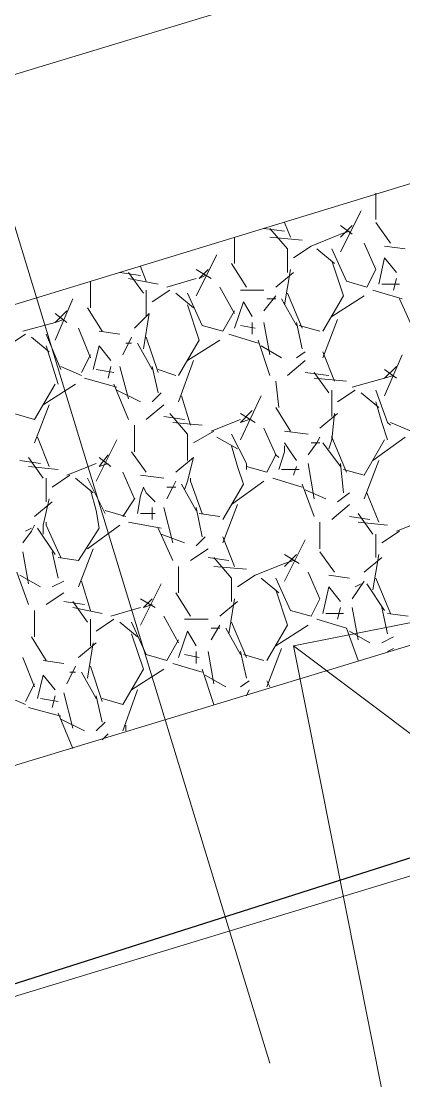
# Model space of a CAD drawing. Header units: metres. Extents: x 535413 to 535809, y 1836230 to 1836506.
# Drawn here: x 535695.295 to 535696.595, y 1836309.78 to 1836313.385 of the extents above; entities that cross this region are included whole.
import ezdxf

# ---------------------------------------------------------------- set-up
doc = ezdxf.new("R2010")
doc.units = ezdxf.units.M
doc.header["$MEASUREMENT"] = 0
for name, color, linetype, lineweight in [('Level 38', 1, 'Continuous', 0), ('Level 42', 1, 'Continuous', 0), ('Level 44', 1, 'Continuous', 0), ('Level 5', 1, 'Continuous', 0)]:
    doc.layers.add(name, color=color, linetype=linetype, lineweight=lineweight)

msp = doc.modelspace()

# ---------------------------------------------------------------- linework, layer by layer
at = {"layer": 'Level 38', "color": 7, "linetype": 'Continuous', "lineweight": 0}
msp.add_line((535696.14, 1836309.84), (535688.15, 1836336.06), dxfattribs=at)
msp.add_line((535696.14, 1836309.84), (535688.15, 1836336.06), dxfattribs=at)
at = {"layer": 'Level 42', "color": 7, "linetype": 'Continuous', "lineweight": 0}
for p, q in [((535698.91, 1836314.31), (535691.35, 1836312.01)), ((535698.91, 1836314.31), (535691.35, 1836312.01)), ((535698.41, 1836313.38), (535692.29, 1836311.51)), ((535698.41, 1836313.38), (535692.29, 1836311.51)), ((535696.5, 1836312.71), (535696.5, 1836312.8)), ((535696.5, 1836312.71), (535696.5, 1836312.8)), ((535696.45, 1836312.74), (535696.38, 1836312.6)), ((535696.45, 1836312.74), (535696.38, 1836312.6)), ((535696.19, 1836312.67), (535696.12, 1836312.68)), ((535696.19, 1836312.67), (535696.12, 1836312.68)), ((535696.2, 1836312.61), (535696.14, 1836312.68)), ((535696.2, 1836312.61), (535696.14, 1836312.68)), ((535696.21, 1836312.65), (535696.19, 1836312.7)), ((535696.21, 1836312.65), (535696.19, 1836312.7)), ((535696.38, 1836312.69), (535696.42, 1836312.66)), ((535696.38, 1836312.65), (535696.42, 1836312.69)), ((535696.38, 1836312.69), (535696.42, 1836312.66)), ((535696.38, 1836312.65), (535696.42, 1836312.69)), ((535696.55, 1836312.63), (535696.5, 1836312.7)), ((535696.55, 1836312.63), (535696.5, 1836312.7)), ((535696.02, 1836312.56), (535696.02, 1836312.65)), ((535696.02, 1836312.56), (535696.02, 1836312.65)), ((535696.25, 1836312.64), (535696.14, 1836312.65)), ((535696.25, 1836312.64), (535696.14, 1836312.65)), ((535696.38, 1836312.66), (535696.28, 1836312.62)), ((535696.38, 1836312.66), (535696.28, 1836312.62)), ((535696.38, 1836312.66), (535696.41, 1836312.67)), ((535696.38, 1836312.66), (535696.41, 1836312.67)), ((535696.2, 1836312.53), (535696.2, 1836312.61)), ((535696.2, 1836312.53), (535696.2, 1836312.61)), ((535696.28, 1836312.62), (535696.22, 1836312.58)), ((535696.28, 1836312.62), (535696.22, 1836312.58)), ((535696.36, 1836312.56), (535696.3, 1836312.61)), ((535696.36, 1836312.56), (535696.3, 1836312.61)), ((535696.4, 1836312.5), (535696.35, 1836312.61)), ((535696.4, 1836312.5), (535696.35, 1836312.61)), ((535696.46, 1836312.63), (535696.5, 1836312.54)), ((535696.46, 1836312.63), (535696.5, 1836312.54)), ((535696.6, 1836312.61), (535696.53, 1836312.62)), ((535696.6, 1836312.61), (535696.53, 1836312.62)), ((535695.96, 1836312.59), (535695.89, 1836312.45)), ((535695.96, 1836312.59), (535695.89, 1836312.45)), ((535696.39, 1836312.45), (535696.35, 1836312.57)), ((535696.39, 1836312.45), (535696.35, 1836312.57)), ((535696.51, 1836312.49), (535696.53, 1836312.58)), ((535696.51, 1836312.49), (535696.53, 1836312.58)), ((535696.53, 1836312.58), (535696.57, 1836312.53)), ((535696.53, 1836312.58), (535696.57, 1836312.53)), ((535695.7, 1836312.52), (535695.63, 1836312.53)), ((535695.7, 1836312.52), (535695.63, 1836312.53)), ((535695.71, 1836312.46), (535695.66, 1836312.53)), ((535695.71, 1836312.46), (535695.66, 1836312.53)), ((535695.72, 1836312.5), (535695.7, 1836312.55)), ((535695.72, 1836312.5), (535695.7, 1836312.55)), ((535695.89, 1836312.54), (535695.94, 1836312.51)), ((535695.89, 1836312.54), (535695.94, 1836312.51)), ((535695.9, 1836312.51), (535695.93, 1836312.54)), ((535695.9, 1836312.51), (535695.93, 1836312.54)), ((535696.06, 1836312.48), (535696.01, 1836312.56)), ((535696.06, 1836312.48), (535696.01, 1836312.56)), ((535696.16, 1836312.48), (535696.22, 1836312.53)), ((535696.16, 1836312.48), (535696.22, 1836312.53)), ((535696.21, 1836312.54), (535696.19, 1836312.42)), ((535696.21, 1836312.54), (535696.19, 1836312.42)), ((535696.5, 1836312.54), (535696.47, 1836312.48)), ((535696.5, 1836312.54), (535696.47, 1836312.48)), ((535695.53, 1836312.41), (535695.53, 1836312.5)), ((535695.53, 1836312.41), (535695.53, 1836312.5)), ((535695.76, 1836312.49), (535695.66, 1836312.51)), ((535695.76, 1836312.49), (535695.66, 1836312.51)), ((535695.89, 1836312.51), (535695.79, 1836312.48)), ((535695.89, 1836312.51), (535695.79, 1836312.48)), ((535695.9, 1836312.51), (535695.92, 1836312.52)), ((535695.9, 1836312.51), (535695.92, 1836312.52)), ((535696.47, 1836312.48), (535696.4, 1836312.5)), ((535696.47, 1836312.48), (535696.4, 1836312.5)), ((535696.57, 1836312.51), (535696.56, 1836312.47)), ((535696.57, 1836312.51), (535696.56, 1836312.47)), ((535695.72, 1836312.38), (535695.72, 1836312.47)), ((535695.72, 1836312.38), (535695.72, 1836312.47)), ((535695.8, 1836312.47), (535695.74, 1836312.43)), ((535695.8, 1836312.47), (535695.74, 1836312.43)), ((535695.88, 1836312.41), (535695.82, 1836312.46)), ((535695.88, 1836312.41), (535695.82, 1836312.46)), ((535695.91, 1836312.35), (535695.86, 1836312.46)), ((535695.91, 1836312.35), (535695.86, 1836312.46)), ((535695.97, 1836312.48), (535696.02, 1836312.39)), ((535695.97, 1836312.48), (535696.02, 1836312.39)), ((535696.12, 1836312.47), (535696.04, 1836312.47)), ((535696.12, 1836312.47), (535696.04, 1836312.47)), ((535696.2, 1836312.46), (535696.25, 1836312.34)), ((535696.2, 1836312.46), (535696.25, 1836312.34)), ((535696.2, 1836312.46), (535696.25, 1836312.34)), ((535696.2, 1836312.46), (535696.25, 1836312.34)), ((535696.49, 1836312.47), (535696.59, 1836312.44)), ((535696.49, 1836312.47), (535696.59, 1836312.44)), ((535696.58, 1836312.49), (535696.52, 1836312.49)), ((535696.58, 1836312.49), (535696.52, 1836312.49)), ((535695.47, 1836312.44), (535695.41, 1836312.3)), ((535695.47, 1836312.44), (535695.41, 1836312.3)), ((535695.9, 1836312.3), (535695.86, 1836312.42)), ((535695.9, 1836312.3), (535695.86, 1836312.42)), ((535696.02, 1836312.34), (535696.05, 1836312.43)), ((535696.02, 1836312.34), (535696.05, 1836312.43)), ((535696.05, 1836312.43), (535696.08, 1836312.38)), ((535696.05, 1836312.43), (535696.08, 1836312.38)), ((535696.16, 1836312.45), (535696.12, 1836312.4)), ((535696.16, 1836312.45), (535696.12, 1836312.4)), ((535696.13, 1836312.44), (535696.16, 1836312.44)), ((535696.13, 1836312.44), (535696.16, 1836312.44)), ((535696.18, 1836312.44), (535696.23, 1836312.35)), ((535696.18, 1836312.44), (535696.23, 1836312.35)), ((535696.32, 1836312.33), (535696.39, 1836312.45)), ((535696.32, 1836312.33), (535696.39, 1836312.45)), ((535696.35, 1836312.38), (535696.46, 1836312.45)), ((535696.35, 1836312.38), (535696.46, 1836312.45)), ((535696.58, 1836312.44), (535696.63, 1836312.33)), ((535696.58, 1836312.44), (535696.63, 1836312.33)), ((535695.41, 1836312.36), (535695.45, 1836312.4)), ((535695.41, 1836312.36), (535695.45, 1836312.4)), ((535695.41, 1836312.39), (535695.45, 1836312.36)), ((535695.41, 1836312.39), (535695.45, 1836312.36)), ((535695.57, 1836312.33), (535695.52, 1836312.41)), ((535695.57, 1836312.33), (535695.52, 1836312.41)), ((535695.68, 1836312.34), (535695.73, 1836312.39)), ((535695.68, 1836312.34), (535695.73, 1836312.39)), ((535695.73, 1836312.39), (535695.71, 1836312.27)), ((535695.73, 1836312.39), (535695.71, 1836312.27)), ((535696.02, 1836312.4), (535695.98, 1836312.33)), ((535696.02, 1836312.4), (535695.98, 1836312.33)), ((535695.41, 1836312.36), (535695.3, 1836312.33)), ((535695.41, 1836312.36), (535695.3, 1836312.33)), ((535695.41, 1836312.36), (535695.44, 1836312.37)), ((535695.41, 1836312.36), (535695.44, 1836312.37)), ((535695.98, 1836312.33), (535695.91, 1836312.35)), ((535695.98, 1836312.33), (535695.91, 1836312.35)), ((535696.09, 1836312.34), (535696.04, 1836312.35)), ((535696.09, 1836312.34), (535696.04, 1836312.35)), ((535696.08, 1836312.36), (535696.08, 1836312.32)), ((535696.08, 1836312.36), (535696.08, 1836312.32)), ((535696.12, 1836312.36), (535696.14, 1836312.25)), ((535696.12, 1836312.36), (535696.14, 1836312.25)), ((535696.23, 1836312.36), (535696.25, 1836312.27)), ((535696.23, 1836312.36), (535696.25, 1836312.27)), ((535696.24, 1836312.35), (535696.31, 1836312.33)), ((535696.24, 1836312.35), (535696.31, 1836312.33)), ((535696.32, 1836312.24), (535696.37, 1836312.37)), ((535696.32, 1836312.24), (535696.37, 1836312.37)), ((535695.31, 1836312.32), (535695.25, 1836312.28)), ((535695.31, 1836312.32), (535695.25, 1836312.28)), ((535695.43, 1836312.2), (535695.38, 1836312.32)), ((535695.43, 1836312.2), (535695.38, 1836312.32)), ((535695.49, 1836312.34), (535695.53, 1836312.24)), ((535695.49, 1836312.34), (535695.53, 1836312.24)), ((535695.63, 1836312.32), (535695.56, 1836312.33)), ((535695.63, 1836312.32), (535695.56, 1836312.33)), ((535696, 1836312.32), (535696.1, 1836312.29)), ((535696, 1836312.32), (535696.1, 1836312.29)), ((535695.39, 1836312.26), (535695.33, 1836312.31)), ((535695.39, 1836312.26), (535695.33, 1836312.31)), ((535695.42, 1836312.15), (535695.38, 1836312.28)), ((535695.42, 1836312.15), (535695.38, 1836312.28)), ((535695.54, 1836312.2), (535695.56, 1836312.28)), ((535695.54, 1836312.2), (535695.56, 1836312.28)), ((535695.56, 1836312.28), (535695.6, 1836312.23)), ((535695.56, 1836312.28), (535695.6, 1836312.23)), ((535695.67, 1836312.31), (535695.64, 1836312.25)), ((535695.67, 1836312.31), (535695.64, 1836312.25)), ((535695.65, 1836312.29), (535695.67, 1836312.29)), ((535695.65, 1836312.29), (535695.67, 1836312.29)), ((535695.69, 1836312.29), (535695.74, 1836312.2)), ((535695.69, 1836312.29), (535695.74, 1836312.2)), ((535695.72, 1836312.31), (535695.76, 1836312.19)), ((535695.72, 1836312.31), (535695.76, 1836312.19)), ((535695.72, 1836312.31), (535695.76, 1836312.19)), ((535695.72, 1836312.31), (535695.76, 1836312.19)), ((535695.83, 1836312.18), (535695.9, 1836312.3)), ((535695.83, 1836312.18), (535695.9, 1836312.3)), ((535695.86, 1836312.23), (535695.97, 1836312.3)), ((535695.86, 1836312.23), (535695.97, 1836312.3)), ((535696.1, 1836312.3), (535696.14, 1836312.18)), ((535696.1, 1836312.3), (535696.14, 1836312.18)), ((535696.11, 1836312.28), (535696.18, 1836312.24)), ((535696.11, 1836312.28), (535696.18, 1836312.24)), ((535695.53, 1836312.25), (535695.5, 1836312.19)), ((535695.53, 1836312.25), (535695.5, 1836312.19)), ((535696.23, 1836312.24), (535696.26, 1836312.26)), ((535696.23, 1836312.24), (535696.26, 1836312.26)), ((535696.36, 1836312.16), (535696.32, 1836312.26)), ((535696.36, 1836312.16), (535696.32, 1836312.26)), ((535696.59, 1836312.25), (535696.53, 1836312.11)), ((535696.59, 1836312.25), (535696.53, 1836312.11)), ((535695.5, 1836312.18), (535695.43, 1836312.21)), ((535695.5, 1836312.18), (535695.43, 1836312.21)), ((535695.6, 1836312.21), (535695.59, 1836312.17)), ((535695.6, 1836312.21), (535695.59, 1836312.17)), ((535695.63, 1836312.21), (535695.66, 1836312.1)), ((535695.63, 1836312.21), (535695.66, 1836312.1)), ((535695.74, 1836312.21), (535695.76, 1836312.12)), ((535695.74, 1836312.21), (535695.76, 1836312.12)), ((535695.83, 1836312.09), (535695.88, 1836312.23)), ((535695.83, 1836312.09), (535695.88, 1836312.23)), ((535696.2, 1836312.18), (535696.26, 1836312.23)), ((535696.2, 1836312.18), (535696.26, 1836312.23)), ((535696.53, 1836312.17), (535696.57, 1836312.21)), ((535696.53, 1836312.17), (535696.57, 1836312.21)), ((535695.51, 1836312.17), (535695.62, 1836312.14)), ((535695.51, 1836312.17), (535695.62, 1836312.14)), ((535695.61, 1836312.19), (535695.55, 1836312.2)), ((535695.61, 1836312.19), (535695.55, 1836312.2)), ((535695.76, 1836312.2), (535695.82, 1836312.18)), ((535695.76, 1836312.2), (535695.82, 1836312.18)), ((535696.34, 1836312.18), (535696.26, 1836312.19)), ((535696.34, 1836312.18), (535696.26, 1836312.19)), ((535696.34, 1836312.12), (535696.29, 1836312.19)), ((535696.34, 1836312.12), (535696.29, 1836312.19)), ((535696.4, 1836312.16), (535696.29, 1836312.17)), ((535696.4, 1836312.16), (535696.29, 1836312.17)), ((535696.53, 1836312.17), (535696.42, 1836312.14)), ((535696.53, 1836312.17), (535696.42, 1836312.14)), ((535696.53, 1836312.2), (535696.57, 1836312.17)), ((535696.53, 1836312.2), (535696.57, 1836312.17)), ((535696.53, 1836312.17), (535696.56, 1836312.18)), ((535696.53, 1836312.17), (535696.56, 1836312.18)), ((535695.34, 1836312.03), (535695.41, 1836312.15)), ((535695.34, 1836312.03), (535695.41, 1836312.15)), ((535695.37, 1836312.08), (535695.48, 1836312.15)), ((535695.37, 1836312.08), (535695.48, 1836312.15)), ((535695.61, 1836312.15), (535695.66, 1836312.03)), ((535695.61, 1836312.15), (535695.66, 1836312.03)), ((535696.17, 1836312.07), (535696.16, 1836312.16)), ((535696.17, 1836312.07), (535696.16, 1836312.16)), ((535695.62, 1836312.13), (535695.7, 1836312.09)), ((535695.62, 1836312.13), (535695.7, 1836312.09)), ((535695.74, 1836312.09), (535695.77, 1836312.12)), ((535695.74, 1836312.09), (535695.77, 1836312.12)), ((535695.87, 1836312.01), (535695.84, 1836312.11)), ((535695.87, 1836312.01), (535695.84, 1836312.11)), ((535696.11, 1836312.11), (535696.04, 1836311.96)), ((535696.11, 1836312.11), (535696.04, 1836311.96)), ((535696.35, 1836312.04), (535696.35, 1836312.13)), ((535696.35, 1836312.04), (535696.35, 1836312.13)), ((535696.43, 1836312.13), (535696.37, 1836312.09)), ((535696.43, 1836312.13), (535696.37, 1836312.09)), ((535696.51, 1836312.07), (535696.45, 1836312.12)), ((535696.51, 1836312.07), (535696.45, 1836312.12)), ((535696.54, 1836312.02), (535696.5, 1836312.13)), ((535696.54, 1836312.02), (535696.5, 1836312.13)), ((535695.34, 1836311.95), (535695.39, 1836312.08)), ((535695.34, 1836311.95), (535695.39, 1836312.08)), ((535695.72, 1836312.03), (535695.78, 1836312.08)), ((535695.72, 1836312.03), (535695.78, 1836312.08)), ((535696.04, 1836312.02), (535696.08, 1836312.06)), ((535696.04, 1836312.02), (535696.08, 1836312.06)), ((535696.21, 1836311.99), (535696.16, 1836312.07)), ((535696.21, 1836311.99), (535696.16, 1836312.07)), ((535696.52, 1836312.02), (535696.5, 1836312.09)), ((535696.52, 1836312.02), (535696.5, 1836312.09)), ((535695.27, 1836312.05), (535695.34, 1836312.03)), ((535695.27, 1836312.05), (535695.34, 1836312.03)), ((535695.85, 1836312.03), (535695.78, 1836312.04)), ((535695.85, 1836312.03), (535695.78, 1836312.04)), ((535695.86, 1836311.98), (535695.8, 1836312.05)), ((535695.86, 1836311.98), (535695.8, 1836312.05)), ((535696.04, 1836312.03), (535695.94, 1836311.99)), ((535696.04, 1836312.03), (535695.94, 1836311.99)), ((535696.04, 1836312.05), (535696.09, 1836312.02)), ((535696.04, 1836312.05), (535696.09, 1836312.02)), ((535696.04, 1836312.02), (535696.07, 1836312.03)), ((535696.04, 1836312.02), (535696.07, 1836312.03)), ((535696.31, 1836312), (535696.37, 1836312.05)), ((535696.31, 1836312), (535696.37, 1836312.05)), ((535696.36, 1836312.05), (535696.35, 1836311.96)), ((535696.36, 1836312.05), (535696.35, 1836311.96)), ((535695.68, 1836311.92), (535695.68, 1836312.01)), ((535695.68, 1836311.92), (535695.68, 1836312.01)), ((535695.91, 1836312.01), (535695.81, 1836312.02)), ((535695.91, 1836312.01), (535695.81, 1836312.02)), ((535695.95, 1836311.99), (535695.88, 1836311.95)), ((535695.95, 1836311.99), (535695.88, 1836311.95)), ((535696.12, 1836312), (535696.16, 1836311.91)), ((535696.12, 1836312), (535696.16, 1836311.91)), ((535696.27, 1836311.98), (535696.19, 1836311.99)), ((535696.27, 1836311.98), (535696.19, 1836311.99)), ((535696.54, 1836311.96), (535696.52, 1836312.02)), ((535696.54, 1836311.96), (535696.52, 1836312.02)), ((535696.55, 1836312.01), (535696.54, 1836312.02)), ((535696.55, 1836312.01), (535696.54, 1836312.02)), ((535696.62, 1836311.99), (535696.55, 1836312.02)), ((535696.62, 1836311.99), (535696.55, 1836312.02)), ((535695.39, 1836311.87), (535695.35, 1836311.97)), ((535695.39, 1836311.87), (535695.35, 1836311.97)), ((535695.62, 1836311.96), (535695.55, 1836311.82)), ((535695.62, 1836311.96), (535695.55, 1836311.82)), ((535695.86, 1836311.89), (535695.86, 1836311.98)), ((535695.86, 1836311.89), (535695.86, 1836311.98)), ((535696.03, 1836311.93), (535695.96, 1836311.97)), ((535696.03, 1836311.93), (535695.96, 1836311.97)), ((535696.06, 1836311.88), (535696.01, 1836311.98)), ((535696.06, 1836311.88), (535696.01, 1836311.98)), ((535696.31, 1836311.97), (535696.3, 1836311.95)), ((535696.31, 1836311.97), (535696.3, 1836311.95)), ((535696.35, 1836311.96), (535696.34, 1836311.93)), ((535696.35, 1836311.96), (535696.34, 1836311.93)), ((535696.35, 1836311.97), (535696.4, 1836311.85)), ((535696.35, 1836311.97), (535696.4, 1836311.85)), ((535696.35, 1836311.97), (535696.4, 1836311.85)), ((535696.35, 1836311.97), (535696.4, 1836311.85)), ((535696.46, 1836311.84), (535696.53, 1836311.96)), ((535696.46, 1836311.84), (535696.53, 1836311.96)), ((535696.49, 1836311.89), (535696.6, 1836311.97)), ((535696.49, 1836311.89), (535696.6, 1836311.97)), ((535698.85, 1836311.94), (535692.73, 1836310.08)), ((535698.85, 1836311.94), (535692.73, 1836310.08)), ((535695.72, 1836311.85), (535695.67, 1836311.92)), ((535695.72, 1836311.85), (535695.67, 1836311.92)), ((535696.03, 1836311.87), (535696.01, 1836311.94)), ((535696.03, 1836311.87), (535696.01, 1836311.94)), ((535696.17, 1836311.86), (535696.19, 1836311.92)), ((535696.17, 1836311.86), (535696.19, 1836311.92)), ((535696.19, 1836311.95), (535696.21, 1836311.92)), ((535696.19, 1836311.95), (535696.21, 1836311.92)), ((535696.19, 1836311.92), (535696.19, 1836311.94)), ((535696.19, 1836311.92), (535696.19, 1836311.94)), ((535696.21, 1836311.92), (535696.23, 1836311.89)), ((535696.21, 1836311.92), (535696.23, 1836311.89)), ((535696.3, 1836311.95), (535696.27, 1836311.91)), ((535696.3, 1836311.95), (535696.27, 1836311.91)), ((535696.28, 1836311.95), (535696.31, 1836311.95)), ((535696.28, 1836311.95), (535696.31, 1836311.95)), ((535696.32, 1836311.95), (535696.38, 1836311.87)), ((535696.32, 1836311.95), (535696.38, 1836311.87)), ((535695.36, 1836311.88), (535695.29, 1836311.89)), ((535695.36, 1836311.88), (535695.29, 1836311.89)), ((535695.37, 1836311.83), (535695.32, 1836311.9)), ((535695.37, 1836311.83), (535695.32, 1836311.9)), ((535695.55, 1836311.88), (535695.45, 1836311.84)), ((535695.55, 1836311.88), (535695.45, 1836311.84)), ((535695.56, 1836311.87), (535695.59, 1836311.91)), ((535695.56, 1836311.87), (535695.59, 1836311.91)), ((535695.56, 1836311.9), (535695.6, 1836311.87)), ((535695.56, 1836311.9), (535695.6, 1836311.87)), ((535695.56, 1836311.87), (535695.59, 1836311.88)), ((535695.56, 1836311.87), (535695.59, 1836311.88)), ((535695.82, 1836311.85), (535695.88, 1836311.9)), ((535695.82, 1836311.85), (535695.88, 1836311.9)), ((535695.88, 1836311.9), (535695.86, 1836311.82)), ((535695.88, 1836311.9), (535695.86, 1836311.82)), ((535696.06, 1836311.86), (535696.06, 1836311.88)), ((535696.06, 1836311.86), (535696.06, 1836311.88)), ((535696.16, 1836311.91), (535696.13, 1836311.85)), ((535696.16, 1836311.91), (535696.13, 1836311.85)), ((535696.16, 1836311.91), (535696.17, 1836311.9)), ((535696.16, 1836311.91), (535696.17, 1836311.9)), ((535696.27, 1836311.88), (535696.29, 1836311.76)), ((535696.27, 1836311.88), (535696.29, 1836311.76)), ((535696.38, 1836311.88), (535696.39, 1836311.78)), ((535696.38, 1836311.88), (535696.39, 1836311.78)), ((535696.46, 1836311.76), (535696.51, 1836311.89)), ((535696.46, 1836311.76), (535696.51, 1836311.89)), ((535695.42, 1836311.86), (535695.32, 1836311.87)), ((535695.42, 1836311.86), (535695.32, 1836311.87)), ((535695.64, 1836311.85), (535695.68, 1836311.76)), ((535695.64, 1836311.85), (535695.68, 1836311.76)), ((535696.05, 1836311.81), (535696.03, 1836311.87)), ((535696.05, 1836311.81), (535696.03, 1836311.87)), ((535696.13, 1836311.85), (535696.06, 1836311.87)), ((535696.13, 1836311.85), (535696.06, 1836311.87)), ((535696.24, 1836311.86), (535696.18, 1836311.86)), ((535696.24, 1836311.86), (535696.18, 1836311.86)), ((535696.23, 1836311.87), (535696.22, 1836311.84)), ((535696.23, 1836311.87), (535696.22, 1836311.84)), ((535696.39, 1836311.86), (535696.46, 1836311.84)), ((535696.39, 1836311.86), (535696.46, 1836311.84)), ((535695.38, 1836311.75), (535695.38, 1836311.83)), ((535695.38, 1836311.75), (535695.38, 1836311.83)), ((535695.46, 1836311.84), (535695.4, 1836311.8)), ((535695.46, 1836311.84), (535695.4, 1836311.8)), ((535695.54, 1836311.78), (535695.48, 1836311.83)), ((535695.54, 1836311.78), (535695.48, 1836311.83)), ((535695.57, 1836311.73), (535695.52, 1836311.83)), ((535695.57, 1836311.73), (535695.52, 1836311.83)), ((535695.78, 1836311.83), (535695.7, 1836311.84)), ((535695.78, 1836311.83), (535695.7, 1836311.84)), ((535695.82, 1836311.82), (535695.81, 1836311.8)), ((535695.82, 1836311.82), (535695.81, 1836311.8)), ((535695.84, 1836311.81), (535695.89, 1836311.72)), ((535695.84, 1836311.81), (535695.89, 1836311.72)), ((535695.86, 1836311.82), (535695.85, 1836311.79)), ((535695.86, 1836311.82), (535695.85, 1836311.79)), ((535695.87, 1836311.83), (535695.87, 1836311.82)), ((535695.87, 1836311.83), (535695.87, 1836311.82)), ((535695.87, 1836311.83), (535695.87, 1836311.82)), ((535695.87, 1836311.83), (535695.87, 1836311.82)), ((535695.87, 1836311.82), (535695.91, 1836311.71)), ((535695.87, 1836311.82), (535695.91, 1836311.71)), ((535695.87, 1836311.82), (535695.91, 1836311.71)), ((535695.87, 1836311.82), (535695.91, 1836311.71)), ((535695.98, 1836311.69), (535696.05, 1836311.81)), ((535695.98, 1836311.69), (535696.05, 1836311.81)), ((535696.01, 1836311.74), (535696.12, 1836311.82)), ((535696.01, 1836311.74), (535696.12, 1836311.82)), ((535696.15, 1836311.83), (535696.25, 1836311.8)), ((535696.15, 1836311.83), (535696.25, 1836311.8)), ((535696.25, 1836311.81), (535696.29, 1836311.7)), ((535696.25, 1836311.81), (535696.29, 1836311.7)), ((535695.55, 1836311.72), (535695.53, 1836311.79)), ((535695.55, 1836311.72), (535695.53, 1836311.79)), ((535695.69, 1836311.71), (535695.7, 1836311.77)), ((535695.69, 1836311.71), (535695.7, 1836311.77)), ((535695.7, 1836311.77), (535695.71, 1836311.8)), ((535695.7, 1836311.77), (535695.71, 1836311.8)), ((535695.71, 1836311.8), (535695.72, 1836311.78)), ((535695.71, 1836311.8), (535695.72, 1836311.78)), ((535695.72, 1836311.78), (535695.75, 1836311.75)), ((535695.72, 1836311.78), (535695.75, 1836311.75)), ((535695.81, 1836311.8), (535695.79, 1836311.76)), ((535695.79, 1836311.8), (535695.82, 1836311.8)), ((535695.81, 1836311.8), (535695.79, 1836311.76)), ((535695.79, 1836311.8), (535695.82, 1836311.8)), ((535696.26, 1836311.79), (535696.33, 1836311.76)), ((535696.26, 1836311.79), (535696.33, 1836311.76)), ((535696.37, 1836311.75), (535696.41, 1836311.78)), ((535696.37, 1836311.75), (535696.41, 1836311.78)), ((535696.51, 1836311.68), (535696.47, 1836311.78)), ((535696.51, 1836311.68), (535696.47, 1836311.78)), ((535695.34, 1836311.7), (535695.4, 1836311.75)), ((535695.34, 1836311.7), (535695.4, 1836311.75)), ((535695.39, 1836311.76), (535695.37, 1836311.67)), ((535695.39, 1836311.76), (535695.37, 1836311.67)), ((535695.68, 1836311.76), (535695.64, 1836311.7)), ((535695.68, 1836311.76), (535695.64, 1836311.7)), ((535695.98, 1836311.61), (535696.03, 1836311.74)), ((535695.98, 1836311.61), (535696.03, 1836311.74)), ((535696.35, 1836311.69), (535696.41, 1836311.74)), ((535696.35, 1836311.69), (535696.41, 1836311.74)), ((535695.56, 1836311.66), (535695.55, 1836311.72)), ((535695.56, 1836311.66), (535695.55, 1836311.72)), ((535695.58, 1836311.71), (535695.57, 1836311.73)), ((535695.58, 1836311.71), (535695.57, 1836311.73)), ((535695.65, 1836311.7), (535695.58, 1836311.72)), ((535695.65, 1836311.7), (535695.58, 1836311.72)), ((535695.75, 1836311.71), (535695.7, 1836311.71)), ((535695.75, 1836311.71), (535695.7, 1836311.71)), ((535695.74, 1836311.73), (535695.74, 1836311.69)), ((535695.74, 1836311.73), (535695.74, 1836311.69)), ((535695.78, 1836311.73), (535695.81, 1836311.61)), ((535695.78, 1836311.73), (535695.81, 1836311.61)), ((535695.89, 1836311.73), (535695.91, 1836311.63)), ((535695.89, 1836311.73), (535695.91, 1836311.63)), ((535695.9, 1836311.71), (535695.97, 1836311.7)), ((535695.9, 1836311.71), (535695.97, 1836311.7)), ((535696.48, 1836311.69), (535696.41, 1836311.7)), ((535696.48, 1836311.69), (535696.41, 1836311.7)), ((535696.49, 1836311.64), (535696.44, 1836311.71)), ((535696.49, 1836311.64), (535696.44, 1836311.71)), ((535695.34, 1836311.67), (535695.33, 1836311.65)), ((535695.34, 1836311.67), (535695.33, 1836311.65)), ((535695.37, 1836311.67), (535695.37, 1836311.64)), ((535695.37, 1836311.67), (535695.37, 1836311.64)), ((535695.38, 1836311.68), (535695.38, 1836311.67)), ((535695.38, 1836311.68), (535695.38, 1836311.67)), ((535695.38, 1836311.68), (535695.38, 1836311.67)), ((535695.38, 1836311.68), (535695.38, 1836311.67)), ((535695.38, 1836311.67), (535695.43, 1836311.56)), ((535695.38, 1836311.67), (535695.43, 1836311.56)), ((535695.38, 1836311.67), (535695.43, 1836311.56)), ((535695.38, 1836311.67), (535695.43, 1836311.56)), ((535695.52, 1836311.59), (535695.63, 1836311.67)), ((535695.52, 1836311.59), (535695.63, 1836311.67)), ((535695.66, 1836311.68), (535695.77, 1836311.66)), ((535695.66, 1836311.68), (535695.77, 1836311.66)), ((535696.31, 1836311.59), (535696.31, 1836311.68)), ((535696.31, 1836311.59), (535696.31, 1836311.68)), ((535696.54, 1836311.67), (535696.44, 1836311.68)), ((535696.54, 1836311.67), (535696.44, 1836311.68)), ((535696.67, 1836311.69), (535696.57, 1836311.65)), ((535696.67, 1836311.69), (535696.57, 1836311.65)), ((535695.33, 1836311.65), (535695.3, 1836311.61)), ((535695.33, 1836311.65), (535695.3, 1836311.61)), ((535695.31, 1836311.65), (535695.33, 1836311.66)), ((535695.31, 1836311.65), (535695.33, 1836311.66)), ((535695.35, 1836311.66), (535695.41, 1836311.57)), ((535695.35, 1836311.66), (535695.41, 1836311.57)), ((535695.49, 1836311.55), (535695.56, 1836311.66)), ((535695.49, 1836311.55), (535695.56, 1836311.66)), ((535695.76, 1836311.66), (535695.81, 1836311.55)), ((535695.76, 1836311.66), (535695.81, 1836311.55)), ((535695.77, 1836311.64), (535695.85, 1836311.61)), ((535695.77, 1836311.64), (535695.85, 1836311.61)), ((535695.89, 1836311.6), (535695.92, 1836311.63)), ((535695.89, 1836311.6), (535695.92, 1836311.63)), ((535696.02, 1836311.53), (535695.98, 1836311.63)), ((535696.02, 1836311.53), (535695.98, 1836311.63)), ((535696.5, 1836311.56), (535696.5, 1836311.64)), ((535696.5, 1836311.56), (535696.5, 1836311.64)), ((535696.58, 1836311.65), (535696.52, 1836311.61)), ((535696.58, 1836311.65), (535696.52, 1836311.61)), ((535695.49, 1836311.46), (535695.54, 1836311.59)), ((535695.49, 1836311.46), (535695.54, 1836311.59)), ((535695.87, 1836311.55), (535695.93, 1836311.59)), ((535695.87, 1836311.55), (535695.93, 1836311.59)), ((535696.26, 1836311.62), (535696.19, 1836311.48)), ((535696.26, 1836311.62), (535696.19, 1836311.48)), ((535695.3, 1836311.58), (535695.32, 1836311.47)), ((535695.3, 1836311.58), (535695.32, 1836311.47)), ((535695.4, 1836311.58), (535695.42, 1836311.49)), ((535695.4, 1836311.58), (535695.42, 1836311.49)), ((535695.42, 1836311.56), (535695.49, 1836311.55)), ((535695.42, 1836311.56), (535695.49, 1836311.55)), ((535696, 1836311.55), (535695.93, 1836311.56)), ((535696, 1836311.55), (535695.93, 1836311.56)), ((535696.01, 1836311.49), (535695.95, 1836311.56)), ((535696.01, 1836311.49), (535695.95, 1836311.56)), ((535696.19, 1836311.57), (535696.24, 1836311.54)), ((535696.19, 1836311.53), (535696.23, 1836311.57)), ((535696.19, 1836311.57), (535696.24, 1836311.54)), ((535696.19, 1836311.53), (535696.23, 1836311.57)), ((535696.36, 1836311.51), (535696.31, 1836311.58)), ((535696.36, 1836311.51), (535696.31, 1836311.58)), ((535696.46, 1836311.51), (535696.52, 1836311.56)), ((535696.46, 1836311.51), (535696.52, 1836311.56)), ((535696.51, 1836311.57), (535696.49, 1836311.45)), ((535696.51, 1836311.57), (535696.49, 1836311.45)), ((535695.83, 1836311.44), (535695.83, 1836311.53)), ((535695.83, 1836311.44), (535695.83, 1836311.53)), ((535696.06, 1836311.52), (535695.95, 1836311.53)), ((535696.06, 1836311.52), (535695.95, 1836311.53)), ((535696.19, 1836311.54), (535696.09, 1836311.5)), ((535696.19, 1836311.54), (535696.09, 1836311.5)), ((535696.19, 1836311.54), (535696.22, 1836311.55)), ((535696.19, 1836311.54), (535696.22, 1836311.55)), ((535695.28, 1836311.51), (535695.32, 1836311.4)), ((535695.28, 1836311.51), (535695.32, 1836311.4)), ((535695.29, 1836311.5), (535695.36, 1836311.46)), ((535695.29, 1836311.5), (535695.36, 1836311.46)), ((535696.01, 1836311.41), (535696.01, 1836311.49)), ((535696.01, 1836311.41), (535696.01, 1836311.49)), ((535696.09, 1836311.5), (535696.03, 1836311.46)), ((535696.09, 1836311.5), (535696.03, 1836311.46)), ((535696.17, 1836311.44), (535696.11, 1836311.49)), ((535696.17, 1836311.44), (535696.11, 1836311.49)), ((535696.21, 1836311.38), (535696.16, 1836311.49)), ((535696.21, 1836311.38), (535696.16, 1836311.49)), ((535696.27, 1836311.51), (535696.31, 1836311.42)), ((535696.27, 1836311.51), (535696.31, 1836311.42)), ((535696.41, 1836311.49), (535696.34, 1836311.5)), ((535696.41, 1836311.49), (535696.34, 1836311.5)), ((535696.5, 1836311.49), (535696.55, 1836311.37)), ((535696.5, 1836311.49), (535696.55, 1836311.37)), ((535696.5, 1836311.49), (535696.55, 1836311.37)), ((535696.5, 1836311.49), (535696.55, 1836311.37)), ((535695.4, 1836311.46), (535695.44, 1836311.48)), ((535695.4, 1836311.46), (535695.44, 1836311.48)), ((535695.53, 1836311.38), (535695.5, 1836311.48)), ((535695.53, 1836311.38), (535695.5, 1836311.48)), ((535695.77, 1836311.47), (535695.7, 1836311.33)), ((535695.77, 1836311.47), (535695.7, 1836311.33)), ((535696.2, 1836311.33), (535696.16, 1836311.45)), ((535696.2, 1836311.33), (535696.16, 1836311.45)), ((535696.32, 1836311.37), (535696.34, 1836311.46)), ((535696.32, 1836311.37), (535696.34, 1836311.46)), ((535696.34, 1836311.46), (535696.38, 1836311.41)), ((535696.34, 1836311.46), (535696.38, 1836311.41)), ((535696.46, 1836311.48), (535696.42, 1836311.42)), ((535696.46, 1836311.48), (535696.42, 1836311.42)), ((535696.43, 1836311.46), (535696.45, 1836311.47)), ((535696.43, 1836311.46), (535696.45, 1836311.47)), ((535696.47, 1836311.47), (535696.53, 1836311.38)), ((535696.47, 1836311.47), (535696.53, 1836311.38)), ((535699.78, 1836311.44), (535692.23, 1836309.14)), ((535699.78, 1836311.44), (535692.23, 1836309.14)), ((535695.38, 1836311.4), (535695.44, 1836311.44)), ((535695.38, 1836311.4), (535695.44, 1836311.44)), ((535695.51, 1836311.4), (535695.44, 1836311.41)), ((535695.51, 1836311.4), (535695.44, 1836311.41)), ((535695.52, 1836311.34), (535695.47, 1836311.41)), ((535695.52, 1836311.34), (535695.47, 1836311.41)), ((535695.7, 1836311.42), (535695.75, 1836311.39)), ((535695.7, 1836311.42), (535695.75, 1836311.39)), ((535695.71, 1836311.39), (535695.74, 1836311.42)), ((535695.71, 1836311.39), (535695.74, 1836311.42)), ((535695.87, 1836311.36), (535695.82, 1836311.44)), ((535695.87, 1836311.36), (535695.82, 1836311.44)), ((535695.97, 1836311.36), (535696.03, 1836311.41)), ((535695.97, 1836311.36), (535696.03, 1836311.41)), ((535696.02, 1836311.42), (535696, 1836311.3)), ((535696.02, 1836311.42), (535696, 1836311.3)), ((535696.31, 1836311.42), (535696.28, 1836311.36)), ((535696.31, 1836311.42), (535696.28, 1836311.36)), ((535695.34, 1836311.29), (535695.34, 1836311.38)), ((535695.34, 1836311.29), (535695.34, 1836311.38)), ((535695.57, 1836311.37), (535695.47, 1836311.39)), ((535695.57, 1836311.37), (535695.47, 1836311.39)), ((535695.7, 1836311.39), (535695.6, 1836311.36)), ((535695.7, 1836311.39), (535695.6, 1836311.36)), ((535695.71, 1836311.39), (535695.74, 1836311.4)), ((535695.71, 1836311.39), (535695.74, 1836311.4)), ((535696.28, 1836311.36), (535696.21, 1836311.38)), ((535696.28, 1836311.36), (535696.21, 1836311.38)), ((535696.38, 1836311.39), (535696.37, 1836311.35)), ((535696.38, 1836311.39), (535696.37, 1836311.35)), ((535696.42, 1836311.39), (535696.44, 1836311.28)), ((535696.42, 1836311.39), (535696.44, 1836311.28)), ((535696.52, 1836311.39), (535696.54, 1836311.3)), ((535696.52, 1836311.39), (535696.54, 1836311.3)), ((535695.53, 1836311.26), (535695.53, 1836311.35)), ((535695.53, 1836311.26), (535695.53, 1836311.35)), ((535695.61, 1836311.35), (535695.55, 1836311.31)), ((535695.61, 1836311.35), (535695.55, 1836311.31)), ((535695.69, 1836311.29), (535695.63, 1836311.34)), ((535695.69, 1836311.29), (535695.63, 1836311.34)), ((535695.72, 1836311.23), (535695.67, 1836311.34)), ((535695.72, 1836311.23), (535695.67, 1836311.34)), ((535695.78, 1836311.36), (535695.83, 1836311.27)), ((535695.78, 1836311.36), (535695.83, 1836311.27)), ((535695.93, 1836311.35), (535695.85, 1836311.35)), ((535695.93, 1836311.35), (535695.85, 1836311.35)), ((535696.01, 1836311.34), (535696.06, 1836311.22)), ((535696.01, 1836311.34), (535696.06, 1836311.22)), ((535696.01, 1836311.34), (535696.06, 1836311.22)), ((535696.01, 1836311.34), (535696.06, 1836311.22)), ((535696.3, 1836311.35), (535696.4, 1836311.32)), ((535696.3, 1836311.35), (535696.4, 1836311.32)), ((535696.39, 1836311.37), (535696.33, 1836311.37)), ((535696.39, 1836311.37), (535696.33, 1836311.37)), ((535696.54, 1836311.37), (535696.61, 1836311.36)), ((535696.54, 1836311.37), (535696.61, 1836311.36)), ((535695.83, 1836311.22), (535695.86, 1836311.31)), ((535695.83, 1836311.22), (535695.86, 1836311.31)), ((535695.86, 1836311.31), (535695.89, 1836311.26)), ((535695.86, 1836311.31), (535695.89, 1836311.26)), ((535695.97, 1836311.33), (535695.94, 1836311.28)), ((535695.97, 1836311.33), (535695.94, 1836311.28)), ((535695.94, 1836311.32), (535695.97, 1836311.32)), ((535695.94, 1836311.32), (535695.97, 1836311.32)), ((535695.99, 1836311.32), (535696.04, 1836311.23)), ((535695.99, 1836311.32), (535696.04, 1836311.23)), ((535696.13, 1836311.21), (535696.2, 1836311.33)), ((535696.13, 1836311.21), (535696.2, 1836311.33)), ((535696.16, 1836311.26), (535696.27, 1836311.33)), ((535696.16, 1836311.26), (535696.27, 1836311.33)), ((535696.4, 1836311.32), (535696.44, 1836311.21)), ((535696.4, 1836311.32), (535696.44, 1836311.21)), ((535696.41, 1836311.31), (535696.48, 1836311.27)), ((535696.41, 1836311.31), (535696.48, 1836311.27)), ((535695.38, 1836311.21), (535695.33, 1836311.29)), ((535695.38, 1836311.21), (535695.33, 1836311.29)), ((535695.49, 1836311.22), (535695.55, 1836311.27)), ((535695.49, 1836311.22), (535695.55, 1836311.27)), ((535695.54, 1836311.27), (535695.52, 1836311.15)), ((535695.54, 1836311.27), (535695.52, 1836311.15)), ((535695.71, 1836311.18), (535695.67, 1836311.3)), ((535695.71, 1836311.18), (535695.67, 1836311.3)), ((535695.83, 1836311.28), (535695.79, 1836311.21)), ((535695.83, 1836311.28), (535695.79, 1836311.21)), ((535696.52, 1836311.27), (535696.56, 1836311.29)), ((535696.52, 1836311.27), (535696.56, 1836311.29)), ((535695.79, 1836311.21), (535695.72, 1836311.23)), ((535695.79, 1836311.21), (535695.72, 1836311.23)), ((535695.9, 1836311.22), (535695.85, 1836311.23)), ((535695.9, 1836311.22), (535695.85, 1836311.23)), ((535695.89, 1836311.24), (535695.89, 1836311.2)), ((535695.89, 1836311.24), (535695.89, 1836311.2)), ((535695.93, 1836311.24), (535695.95, 1836311.13)), ((535695.93, 1836311.24), (535695.95, 1836311.13)), ((535696.04, 1836311.24), (535696.06, 1836311.15)), ((535696.04, 1836311.24), (535696.06, 1836311.15)), ((535696.05, 1836311.23), (535696.12, 1836311.21)), ((535696.05, 1836311.23), (535696.12, 1836311.21)), ((535696.13, 1836311.12), (535696.18, 1836311.25)), ((535696.13, 1836311.12), (535696.18, 1836311.25)), ((535696.54, 1836311.24), (535696.56, 1836311.25)), ((535696.54, 1836311.24), (535696.56, 1836311.25)), ((535695.3, 1836311.22), (535695.34, 1836311.12)), ((535695.3, 1836311.22), (535695.34, 1836311.12)), ((535695.44, 1836311.2), (535695.37, 1836311.21)), ((535695.44, 1836311.2), (535695.37, 1836311.21)), ((535695.81, 1836311.2), (535695.91, 1836311.17)), ((535695.81, 1836311.2), (535695.91, 1836311.17)), ((535695.35, 1836311.08), (535695.37, 1836311.16)), ((535695.35, 1836311.08), (535695.37, 1836311.16)), ((535695.37, 1836311.16), (535695.41, 1836311.11)), ((535695.37, 1836311.16), (535695.41, 1836311.11)), ((535695.48, 1836311.19), (535695.45, 1836311.13)), ((535695.48, 1836311.19), (535695.45, 1836311.13)), ((535695.46, 1836311.17), (535695.48, 1836311.17)), ((535695.46, 1836311.17), (535695.48, 1836311.17)), ((535695.5, 1836311.17), (535695.55, 1836311.08)), ((535695.5, 1836311.17), (535695.55, 1836311.08)), ((535695.53, 1836311.19), (535695.57, 1836311.07)), ((535695.53, 1836311.19), (535695.57, 1836311.07)), ((535695.53, 1836311.19), (535695.57, 1836311.07)), ((535695.53, 1836311.19), (535695.57, 1836311.07)), ((535695.64, 1836311.06), (535695.71, 1836311.18)), ((535695.64, 1836311.06), (535695.71, 1836311.18)), ((535695.67, 1836311.11), (535695.78, 1836311.18)), ((535695.67, 1836311.11), (535695.78, 1836311.18)), ((535695.91, 1836311.18), (535695.95, 1836311.06)), ((535695.91, 1836311.18), (535695.95, 1836311.06)), ((535695.92, 1836311.16), (535695.99, 1836311.12)), ((535695.92, 1836311.16), (535695.99, 1836311.12)), ((535695.34, 1836311.13), (535695.31, 1836311.07)), ((535695.34, 1836311.13), (535695.31, 1836311.07)), ((535696.04, 1836311.12), (535696.07, 1836311.14)), ((535696.04, 1836311.12), (535696.07, 1836311.14)), ((535696.14, 1836311.12), (535696.13, 1836311.14)), ((535696.14, 1836311.12), (535696.13, 1836311.14)), ((535695.31, 1836311.06), (535695.24, 1836311.09)), ((535695.31, 1836311.06), (535695.24, 1836311.09)), ((535695.41, 1836311.09), (535695.4, 1836311.05)), ((535695.41, 1836311.09), (535695.4, 1836311.05)), ((535695.44, 1836311.1), (535695.47, 1836310.98)), ((535695.44, 1836311.1), (535695.47, 1836310.98)), ((535695.55, 1836311.09), (535695.57, 1836311)), ((535695.55, 1836311.09), (535695.57, 1836311)), ((535695.64, 1836310.97), (535695.69, 1836311.11)), ((535695.64, 1836310.97), (535695.69, 1836311.11)), ((535696.06, 1836311.09), (535696.07, 1836311.11)), ((535696.06, 1836311.09), (535696.07, 1836311.11)), ((535695.32, 1836311.05), (535695.43, 1836311.02)), ((535695.32, 1836311.05), (535695.43, 1836311.02)), ((535695.42, 1836311.07), (535695.36, 1836311.08)), ((535695.42, 1836311.07), (535695.36, 1836311.08)), ((535695.57, 1836311.08), (535695.64, 1836311.06)), ((535695.57, 1836311.08), (535695.64, 1836311.06)), ((535695.42, 1836311.03), (535695.47, 1836310.91)), ((535695.42, 1836311.03), (535695.47, 1836310.91)), ((535695.43, 1836311.01), (535695.51, 1836310.97)), ((535695.43, 1836311.01), (535695.51, 1836310.97)), ((535695.55, 1836310.97), (535695.58, 1836311)), ((535695.55, 1836310.97), (535695.58, 1836311)), ((535695.65, 1836310.97), (535695.65, 1836310.99)), ((535695.65, 1836310.97), (535695.65, 1836310.99)), ((535695.57, 1836310.94), (535695.59, 1836310.96)), ((535695.57, 1836310.94), (535695.59, 1836310.96))]:
    msp.add_line(p, q, dxfattribs=at)
for p in [(535696.35, 1836311.97), (535696.35, 1836311.97), (535696.35, 1836311.97), (535696.35, 1836311.97), (535696.16, 1836311.91), (535696.16, 1836311.91), (535695.68, 1836311.76), (535695.68, 1836311.76), (535695.68, 1836311.76), (535695.68, 1836311.76)]:
    msp.add_point(p, dxfattribs=at)
at = {"layer": 'Level 44', "color": 7, "linetype": 'Continuous', "lineweight": 0, "flags": 128}
msp.add_lwpolyline([(535697.78, 1836303.41), (535717.4, 1836307.31), (535715.84, 1836315.15), (535696.22, 1836311.26)], close=True, dxfattribs=at)
msp.add_lwpolyline([(535696.22, 1836311.26), (535700.3, 1836308.19), (535697.78, 1836303.41)], dxfattribs=at)
at = {"layer": 'Level 5', "color": 7, "linetype": 'Continuous', "lineweight": 30}
msp.add_line((535692.23, 1836309.14), (535699.76, 1836311.54), dxfattribs=at)

doc.saveas('drawing.dxf')
